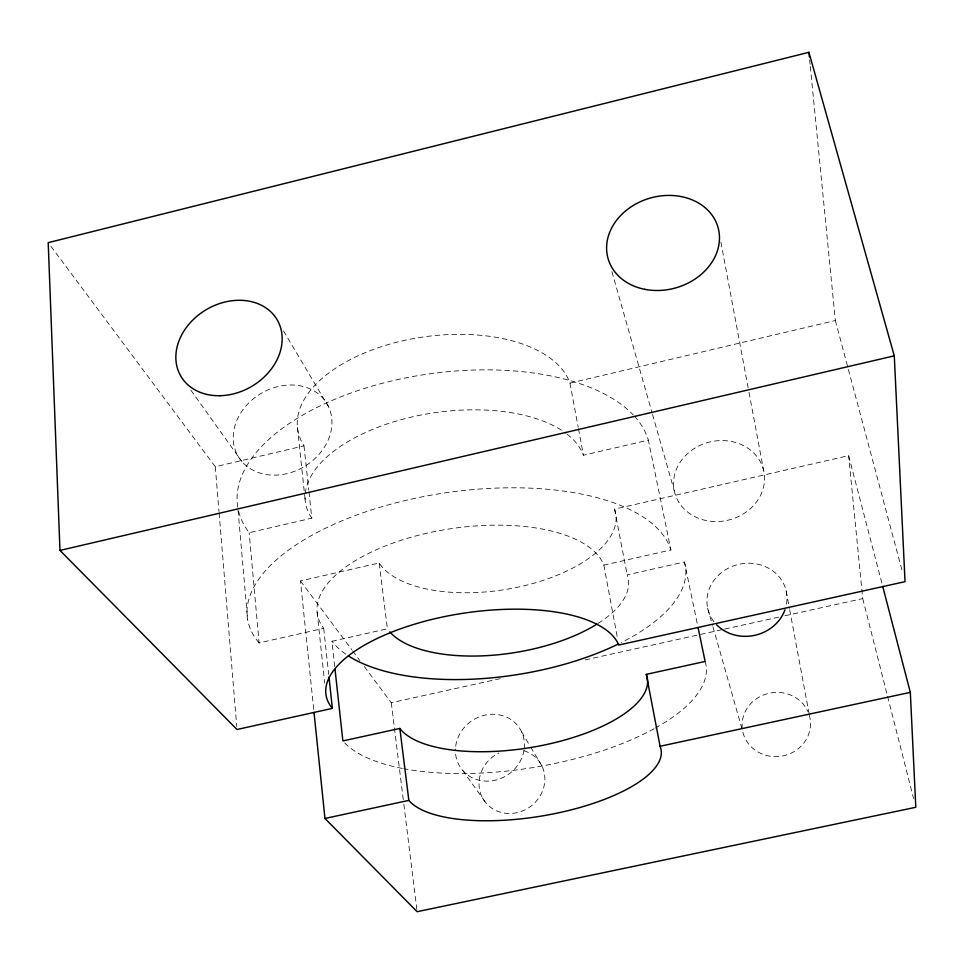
<?xml version="1.0" encoding="UTF-8"?>
<svg xmlns="http://www.w3.org/2000/svg" width="964" height="964" viewBox="0 0 964 964"><rect width="100%" height="100%" fill="white"/><g stroke="black" fill="none" stroke-linecap="round" stroke-linejoin="round"><path stroke-width="0.72" stroke-dasharray="4.82 3.62" d="M50.899 246.278L215.297 466.733L303.997 445.826A138.455 73.83 -7.9 0 1 400.855 341.208A138.455 73.83 -7.9 0 1 569.977 383.106L835.342 320.53L810.242 65.805M238.662 511.45A208.26 104.016 -8 0 0 249.158 532.694L311.818 518.174L308.95 491.592M567.013 434.137A141.31 70.384 -8.1 0 1 583.401 455.225L648.362 440.162L670.896 549.974L603.862 565.109A145.648 64.745 -8.3 0 0 427.654 533.044A145.648 64.745 -8.3 0 0 323.711 628.335L259.111 642.916L249.158 532.694M313.71 709.408L300.467 580.943L379.153 562.952A121.958 57.479 -8.9 0 0 521.681 586.353A121.958 57.479 -8.9 0 0 614.562 509.149L848.645 455.659L882.325 584.895M334.713 666.546L331.929 641.265L387.383 628.793L379.153 562.952M598.198 623.346A124.175 54.526 -9 0 0 627.178 574.857L684.416 561.988L697.514 624.889M364.308 666.546L391.288 702.72L501.437 678.391M585.148 659.906L723.205 629.408M724.675 629.082L779.008 617.081M784.889 615.779L862.732 598.596L848.645 455.659M300.467 580.943L351.727 649.664M352.619 650.869L359.813 660.521M190.836 390.131L241.88 461.539M462.563 770.248L485.94 802.964M283.488 330.905L328.712 407.049A51.622 42.488 -30.9 0 1 274.776 475.132A51.622 42.488 -30.9 0 1 244.254 408.013A51.622 42.488 -30.9 0 1 328.712 407.049M521.596 731.833L529.935 745.871M530.694 747.148L542.069 766.296M611.899 271.643L652.11 412.966M652.52 414.412L674.27 490.845M707.648 608.163L712.541 625.371M712.95 626.805L742.726 731.471A34.282 32.065 -9 0 0 785.467 755.27A34.282 32.065 -9 0 0 808.507 713.023M835.342 320.53L902.714 572.965M862.732 598.596L887.217 694.911M887.591 696.37L913.571 798.529M614.562 509.149L627.178 574.857M720.903 242.145L748.727 390.89M749.004 392.36L763.609 470.408A45.826 40.151 -14 0 1 704.72 520.223A45.826 40.151 -14 0 1 688.766 452.538A45.826 40.151 -14 0 1 763.609 470.408M786.118 590.727L789.42 608.356M789.685 609.826L809.748 717.047M569.977 383.106L578.195 427.257M578.472 428.727L583.401 455.225M603.862 565.109L617.635 639.108M391.288 702.72L403.651 802.723M403.832 804.217L417.123 911.691M303.997 445.826L308.781 490.122M323.711 628.335L328.688 674.294M297.418 427.401L305.239 500.678M317.156 612.333L324.723 683.211M809.652 59.804L810.097 64.299M238.036 510.233L247.652 619.671M215.297 466.733L218.997 511.523M219.129 513.017L236.758 726.507M311.818 518.174A141.31 70.384 -8.1 0 1 305.13 494.93M305.251 493.46A141.31 70.384 -8.1 0 1 411.676 417.014A141.31 70.384 -8.1 0 1 565.892 433.282M705.13 661.449A187.835 73.493 -9.1 0 1 655.424 727.989M654.098 728.724A187.835 73.493 -9.1 0 1 403.759 768.718M402.337 768.441A187.835 73.493 -9.1 0 1 343.726 741.882M684.416 561.988A182.895 80.47 -9 0 1 621.286 642.554M345.763 654.158A182.895 80.47 -9 0 1 331.929 641.265M237.771 507.233A208.26 104.016 -8 0 1 393.288 380.575A208.26 104.016 -8 0 1 633.288 414.954M634.372 416.123A208.26 104.016 -8 0 1 648.362 440.162M259.111 642.916A214.695 95.713 -8.3 0 1 410.086 499.4A214.695 95.713 -8.3 0 1 670.896 549.974M742.28 728.724A34.282 32.065 -9 0 1 767.838 693.562A34.282 32.065 -9 0 1 807.977 711.721M523.934 750.727A33.776 31.197 -35.5 0 1 538.418 798.505A33.776 31.197 -35.5 0 1 486.133 803.181A33.776 31.197 -35.5 0 1 498.918 752.968M713.95 621.696A40.199 36.379 -12.3 0 1 739.075 564.265A40.199 36.379 -12.3 0 1 786.154 605.717M455.695 746.184A35.487 32.439 -34.7 0 1 494.134 714.276A35.487 32.439 -34.7 0 1 524.247 748.715M524.042 750.173A35.487 32.439 -34.7 0 1 486.483 781.153A35.487 32.439 -34.7 0 1 455.43 749.088"/><path stroke-width="1.45" d="M808.917 52.309L48.2 242.663L59.973 550.42L236.999 729.495L332.363 708.383A148.805 60.346 -8.5 0 1 439.476 617.671A148.805 60.346 -8.5 0 1 618.731 645.024L905.039 581.666L894.279 355.849L808.917 52.309L809.362 56.804M59.973 550.42L894.279 355.849M698.117 627.805L705.13 661.449L646.29 674.366A127.513 49.779 -9.1 0 1 547.432 744.329A127.513 49.779 -9.1 0 1 399.843 728.435L342.883 740.93L335.038 669.522M314.023 712.396L324.964 818.46L408.844 800.385A129.935 46.151 -9.2 0 0 558.602 812.809A129.935 46.151 -9.2 0 0 660.087 746.269L910.317 692.357L882.699 586.353M324.964 818.46L417.123 911.691L915.8 807.29L910.317 692.357M646.29 674.366L660.087 746.269M399.843 728.435L408.844 800.385M329.001 677.258L332.363 708.383M618.635 643.868A182.895 80.47 -9 0 1 348.414 655.93M596.981 624.118A124.175 54.526 -9 0 1 389.781 631.866M784.985 609.73A40.199 36.379 -12.3 0 1 754.836 635.3A40.199 36.379 -12.3 0 1 716.686 624.841M644.759 289.321A57.153 46.694 -15.8 0 0 718.421 228.89A57.153 46.694 -15.8 0 0 625.937 210.646A57.153 46.694 -15.8 0 0 644.759 289.321M219.973 395.71A55.804 44.597 -30.4 0 0 278.897 323.157A55.804 44.597 -30.4 0 0 188.161 325.145A55.804 44.597 -30.4 0 0 219.973 395.71"/></g></svg>
